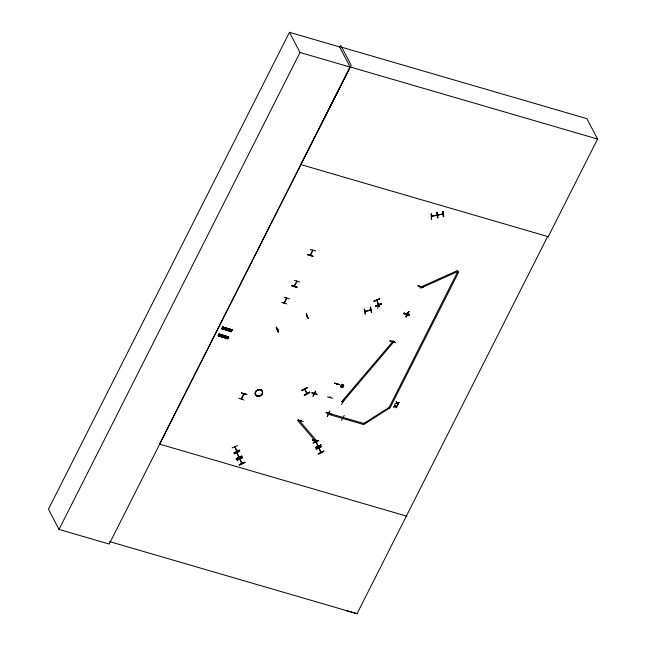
<?xml version="1.0" encoding="UTF-8"?>
<svg xmlns="http://www.w3.org/2000/svg" width="646" height="646" viewBox="0 0 646 646"><rect width="100%" height="100%" fill="white"/><g stroke="black" fill="none" stroke-linecap="round" stroke-linejoin="round"><path stroke-width="0.97" d="M304.613 389.247L306.907 393.697L306.519 392.946M306.64 393.317L306.705 392.849L307.116 393.551M330.243 397.314L330.259 397.104M337.155 384.087L337.002 383.748M239.626 458.717L241.895 463.61L241.693 463.093M315.757 441.533L318.058 446.426L317.687 445.667M320.65 451.82L321.022 452.58L319.124 448.066M227.747 338.787L218.17 335.928L219.099 334.063M227.78 338.633L218.195 335.71L218.477 335.331L228.03 338.246L227.739 338.811L228.749 336.873M218.889 334.563L228.458 337.454L228.741 336.905L219.042 333.958L218.929 334.394L228.474 337.309M231.308 331.745L221.764 328.652L222.757 326.916L222.45 327.506L232.019 330.389M222.466 327.49L222.612 326.9L221.756 328.846M227.893 338.496L218.364 335.379M228.434 337.462L218.913 334.353M231.292 331.761L232.31 329.815L222.612 326.9M231.462 331.438L221.731 328.588M232.003 330.405L232.31 329.831M222.571 327.288L232.205 329.864M327.506 396.854L332.755 398.275M278.119 332.101L276.23 327.385L278.345 331.818M277.562 329.735L278.127 329.468L277.772 328.984M306.68 316.443L307.302 316.169M307.012 315.878L307.27 316.435L307.092 315.902M378.144 304.234L378.459 305.009L376.82 300.196M364.425 309.046L365.442 313.932M437.399 217.855L437.027 212.695M243.817 393.608L241.434 398.929L241.693 398.227M241.846 398.582L241.507 398.178M243.8 394.125L243.97 393.899M244.002 393.656L244.156 394.076L243.712 393.697M312.922 250.454L310.177 255.412L310.435 254.71M310.597 255.065L310.258 254.661M294.083 286.033L297.047 281.333M301.028 420.506L300.689 420.562M314.214 393.325L314.255 394.254M314.998 440.637L315.256 439.999M315.418 440.354L315.078 440.41M328.717 413.529L328.434 414.094L328.903 413.706L328.564 413.238M328.879 413.698L328.305 413.69M392.711 341.613L392.526 341.306M392.97 340.975L392.921 341.758M406.431 314.513L406.148 315.07L406.617 314.562M406.277 314.214L406.592 314.675L406.463 314.271M406.584 313.496L406.923 313.964L407.028 313.342M406.843 313.1L407.028 313.157M388.916 407.263L390.087 407.82L458.797 271.837L457.764 271.538L420.586 288.189L420.489 286.695M238.794 398.283L244.01 400.019M281.551 302.49L286.808 303.903M307.48 254.581L312.858 256.317M296.837 287.422L291.58 285.427L296.894 286.977L296.837 287.43L291.532 285.839L291.588 285.395M297.976 420.183L303.224 421.604M312.309 439.861C323.598 442.324 314.093 442.462 312.325 439.813M404.025 313.407L409.338 314.965M404.13 313.197L409.435 314.78M395.279 342.784L390.022 340.822L395.425 342.541M227.755 338.609L218.364 335.557M219.067 334.224L228.636 337.099M222.046 328.289L221.796 328.677L231.341 331.584M231.421 331.535L222.038 328.305M241.402 398.857L241.249 398.566M244.156 394.076L241.459 398.687M310.145 255.34L309.991 255.049M365.006 311.485L370.796 309.967L370.602 309.45M365.676 311.493L365.539 311.073M370.166 309.918L370.126 309.539M294.269 286.275L294.689 285.871M392.679 341.605L392.889 341.258M393.156 341.338L392.736 341.435M407.214 313.52C405.882 313.964 408.135 314.812 406.851 313.568M420.231 287.204L420.223 286.493M306.624 316.047L306.785 316.37M431.512 216.362L431.908 216.168M432.166 216.434L431.883 215.901M437.1 215.078L437.277 215.134M437.786 214.852L437.633 214.997M442.55 214.092L443.132 213.996L431.48 215.99M339.61 46.916L289.432 32.3L48.434 509.242L59.028 529.437L109.206 544.053L350.205 67.103L339.408 46.544L586.859 118.646L597.566 139.043L548.196 236.751L547.614 236.581M59.028 529.437L300.035 52.487L289.432 32.3M300.325 165.481L159.522 444.125L406.972 516.227M346.256 610.632L357.052 613.7L547.647 236.517L548.228 236.686L300.778 164.577L350.116 66.942L597.566 139.043M312.567 250.091L312.462 250.89M310.169 254.694L310.338 255.517L312.745 250.139M289.481 298.945L284.079 297.208M315.603 250.89L310.177 249.542M312.761 256.551L312.809 256.099M241.434 393.059L246.853 394.407M246.635 394.528L241.338 392.962L246.748 394.609M340.321 386.76C343.357 379.686 345.626 390.418 340.369 386.873M363.86 423.275L363.496 424.519L329.872 414.716L330.235 413.48M389.473 408.086L364.102 424.357L363.545 423.542L389.053 407.521L457.764 271.538L457.255 270.375M393.487 406.94L395.118 406.221M395.207 406.391L394.545 404.848M395.15 403.637L396.781 402.918M396.87 403.088L396.208 401.554M395.295 406.504L396.386 407.925L396.499 407.351M395.707 406.366L397.258 406.197L397.363 405.64M396.959 403.201L398.049 404.63L398.17 404.049M397.371 403.072L398.921 402.902L399.026 402.345M300.778 164.577L351.198 65.278L340.684 45.26M327.369 416.355L329.864 411.106L327.28 416.185M344.189 415.426L341.516 420.336M294.35 285.992L296.999 281.365L296.684 280.962M299.607 281.979L294.277 280.412M311.776 392.921L317.016 394.318M315.563 391.129L312.963 396.2M313.027 396.24L315.628 391.169M300.689 420.094L300.422 420.603M301.028 420.441L300.794 420.901L300.422 420.481M314.352 393.301L314.788 393.995L314.723 393.414M379.339 305.566L379.38 305.913M326.287 412.487L331.608 414.07L326.295 412.479M394.092 341.556L342.8 401.925C341.241 401.352 343.276 402.813 342.59 401.562L342.848 401.917L342.259 401.974M341.564 404.541L344.165 399.47M417.93 285.928L423.38 287.228L417.865 285.742M404.089 312.979L403.879 313.746L409.176 315.329L409.394 314.562M389.974 341.241L390.031 340.789M406.6 314.642L406.326 315.127L405.987 314.659M406.399 316.766C414.635 300.616 400.649 328.37 408.627 311.453M223.613 327.264L222.7 328.879M225.22 329.702L226.1 328.015M226.189 329.993L227.069 328.305M223.5 335.363L222.587 336.986M226.811 338.116L227.554 336.687M230.347 331.261L231.228 329.565M226.786 338.318L227.658 336.631M231.583 330.897L231.769 330.356M228.2 337.414L228.022 337.955M231.349 331.35L232.092 329.92M334.466 383.086L339.796 384.661L334.394 383.175M330.292 397.629L330.001 397.056M305.057 389.457L304.637 388.779M239.157 457.36L237.034 452.814M239.787 459.007L242.153 463.465L241.709 463.206M365.612 311.501L365.361 310.976M236.517 450.843C239.157 457.134 231.203 438.238 237.05 451.473M235.023 447.484L234.861 446.58M376.82 300.309L376.658 299.897M284.216 302.926L284.183 302.449M241.644 399.018L241.426 398.211M296.393 281.406L296.667 281.486M328.669 414.134L328.459 413.61M236.816 452.854L238.963 457.449L238.592 456.69M318.874 447.985L320.973 452.531M342.8 401.925L341.928 401.376L393.228 341.007M317.194 394.221L311.897 392.639M403.903 313.657L409.201 315.24M331.463 414.352L326.19 412.673M331.471 414.28L326.157 412.689M232.221 329.904L222.644 326.965M227.901 338.488L218.34 335.597M328.879 413.981L328.459 413.327M314.336 393.689L314.659 393.656M379.525 305.929L379.016 305.752L379.582 305.946M276.431 327.288L278.434 331.979L276.407 327.142M316.282 440.338L315.466 441.291L297.749 420.578L298.565 419.625M437.786 215.296L436.639 215.086M278.022 329.517L277.36 329.42M365.24 314.158L364.183 309.127M342.235 401.424L342.614 402.111M301.948 390.459L307.383 387.657M301.981 390.523L307.294 387.479L301.852 390.273M309.652 392.122C299.817 396.394 305.461 396.079 309.628 392.082M304.403 395.287L309.846 392.493M370.731 309.967L370.529 309.418M234.07 453.96L239.634 451.409M236.412 458.951C253.507 450.948 224.146 464.329 241.935 456.326M237.09 460.21L242.597 457.562M244.899 462.479C235.491 467.809 239.375 463.311 244.874 462.439M313.221 443.051L318.72 440.378M313.253 443.116L318.753 440.451M315.741 441.662L316.112 442.34L316.015 441.525M316.072 442.316L315.942 441.444M320.812 444.876C316.605 448.841 310.976 449.083 320.828 444.908M316.185 449.204L321.684 446.539M319.277 448.356L318.72 447.694M323.799 451.078C313.859 455.147 319.544 454.905 323.775 451.029M431.415 219.107L431.302 213.858L431.431 219.075M232.035 447.961L237.663 445.562M234.135 452.733L239.674 450.149M239.747 450.286C229.758 454.324 235.184 453.847 239.65 450.1M420.045 286.84L420.207 287.284L457.384 270.626M306.737 316.419L307.246 316.201M307.31 316.362L306.575 316.233M308.207 318.438L306.293 313.73M328.79 413.69L328.749 413.295M374.05 301.206L379.719 298.961M374.082 301.278L379.662 298.767L373.986 301.012M375.657 305.97C393.204 299.243 364.126 311.097 381.487 304.113M381.406 303.895L375.633 305.929M443.027 214.23L442.849 213.673M312.672 250.979L312.276 250.527M284.401 303.216L286.759 297.895M296.813 281.309L296.764 281.817M294.447 286.331L294.083 285.912M315.208 440.742L314.812 440.33M370.618 307.205L370.368 307.262M365.103 311.638L370.788 309.918M396.297 401.723L397.282 402.959L399.115 402.515M395.239 403.807L397.048 403.37M394.633 405.018L395.618 406.253L397.452 405.809M393.575 407.109L395.384 406.665M437.52 212.599L437.108 212.494M442.833 211.331L443.681 216.604L443.269 216.507M431.609 216.539L442.873 213.931M365.127 311.647L364.958 311.097M370.602 307.197L371.692 312.228L371.28 312.155M371.41 312.276L370.255 307.141M304.823 389.675L304.452 388.876M319.059 447.896L319.326 448.356M239.989 459.524L239.618 458.838M442.962 211.46L443.39 216.636M443.213 211.412L443.665 216.588M437.479 212.582L437.956 217.775L437.544 217.67M377.014 300.115L378.645 304.88M380.163 303.281L377.522 308.231M306.858 393.64L306.487 393.018M316.12 441.783L318.244 446.329L317.872 445.578M239.973 459.467L239.924 458.692M300.035 52.487L350.205 67.103M307.544 254.71L312.898 256.268M330.372 413.731L363.997 423.526M109.602 541.598L357.052 613.7M420.199 287.26L420.691 286.816L420.336 286.396M404.138 313.14L409.483 314.731M378.96 305.986L379.46 306.147L378.968 305.461M291.637 285.556L296.982 287.147M342.695 402.07L342.057 401.707M312.373 439.999L317.711 441.565M222.62 327.183L232.197 330.041M222.474 327.296L232.14 330.154M219.083 334.03L228.668 336.946M406.132 316.661L408.66 311.469L406.116 316.693M406.843 314.109L406.584 313.617M393.357 341.258L394.23 341.807M431.528 216.539L431.358 216.063M376.933 300.697L376.86 299.825M298.694 419.876L316.411 440.588M397.46 403.233L398.259 404.218M395.796 406.536L396.587 407.513M304.896 389.142L306.915 393.252M238.867 457.384L238.56 456.77M389.053 407.521L389.603 408.337M376.933 300.64L376.634 300.027M437.617 214.738L437.907 215.239M431.302 213.858L431.649 218.873M378.338 304.153L378.693 304.888M364.853 311.186L365.176 311.671M341.556 384.54L343.866 385.307M336.816 383.7L337.059 384.322L336.736 383.732M286.574 297.846L284.159 303.224L284.006 302.804M286.549 298.363L286.283 298.29M342.76 417.51L342.848 418.051L342.574 417.453M330.074 397.048L330.364 397.613M328.273 413.682L328.434 414.094M313.891 393.834L314.045 394.246M277.287 329.25L277.651 329.71M318.906 447.597L319.318 448.284M320.836 451.732L321.224 452.362M225.236 327.748L224.323 329.371M224.267 327.457L223.355 329.08M221.667 334.814L220.754 336.429M243.534 394.044L243.873 394.52M242.63 457.626L237.13 460.299M234.66 446.798L235.055 447.484M236.711 450.755L237.082 451.392M236.856 452.466L237.26 453.153M236.662 452.563L237.058 453.363M239.819 458.62L240.215 459.427M241.749 462.754L241.943 463.174M241.564 462.851L241.927 463.602L241.677 463.222M234.118 452.693L234.312 453.104M304.298 395.086L309.741 392.292M318.381 453.912L323.888 451.247M381.398 303.862L375.819 306.357M306.341 313.73L308.287 318.607M442.881 211.331L443.358 216.676M341.072 385.896L341.33 386.768L342.34 386.881L343.099 385.638L341.823 385.137L341.072 385.896M222.111 335.977C222.822 337.349 223.274 334.668 222.111 335.977M225.68 328.911C226.383 330.284 226.843 327.603 225.68 328.911M220.011 334.248L219.172 336.009L220.011 334.248M220.657 334.45L219.818 336.203L220.657 334.45M222.49 334.999L221.651 336.76L222.49 334.999M241.814 456.068L236.307 458.725L241.814 456.084M244.777 462.229L239.27 464.886L244.786 462.237M320.9 445.046L315.393 447.702L320.909 445.062M321.603 446.354L316.217 449.277L321.595 446.354M437.14 212.494L437.633 217.839L437.156 212.502M258.279 396.289A3.819 3.165 -27.7 0 0 262.454 391.411A3.819 3.165 -27.7 0 0 256.179 391.218A3.819 3.165 -27.7 0 0 258.279 396.289M258.214 396.143A3.795 3.149 -27.7 0 0 262.365 391.29A3.795 3.149 -27.7 0 0 256.123 391.096A3.795 3.149 -27.7 0 0 258.214 396.143A3.819 3.165 -27.7 0 0 262.413 391.331A3.819 3.165 -27.7 0 0 256.139 391.137A3.819 3.165 -27.7 0 0 258.238 396.216A3.795 3.141 -27.7 0 0 262.365 391.298A3.795 3.141 -27.7 0 0 256.131 391.105A3.795 3.141 -27.7 0 0 258.222 396.135"/></g></svg>
